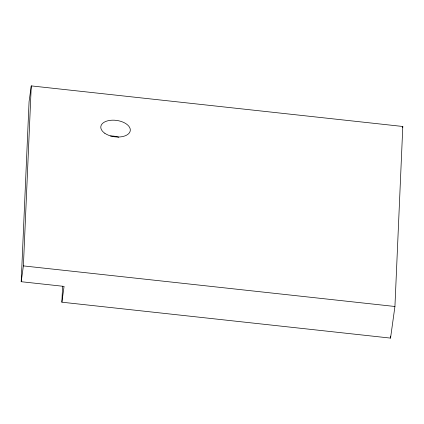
<?xml version="1.0" encoding="UTF-8"?>
<svg xmlns="http://www.w3.org/2000/svg" width="424" height="424" viewBox="0 0 424 424"><rect width="100%" height="100%" fill="white"/><g stroke="black" fill="none" stroke-linecap="round" stroke-linejoin="round"><path stroke-width="0.64" d="M61.878 302.201L64.072 286.391L21.2 281.711L29.071 101.702L31.265 85.897L402.8 126.479L394.93 306.488L390.541 338.103L61.878 302.201L62.572 286.317M21.2 281.711L23.394 265.901L31.265 85.897M390.541 338.103L390.626 336.126M402.625 127.746L402.8 126.479M23.394 265.901L394.93 306.488M110.505 135.982A14.867 8.252 7.9 0 1 118.741 137.185M104.85 133.3A14.867 8.252 7.9 0 0 129.718 132.293A14.867 8.252 7.9 0 0 112.074 120.193A14.867 8.252 7.9 0 0 104.85 133.3"/></g></svg>
